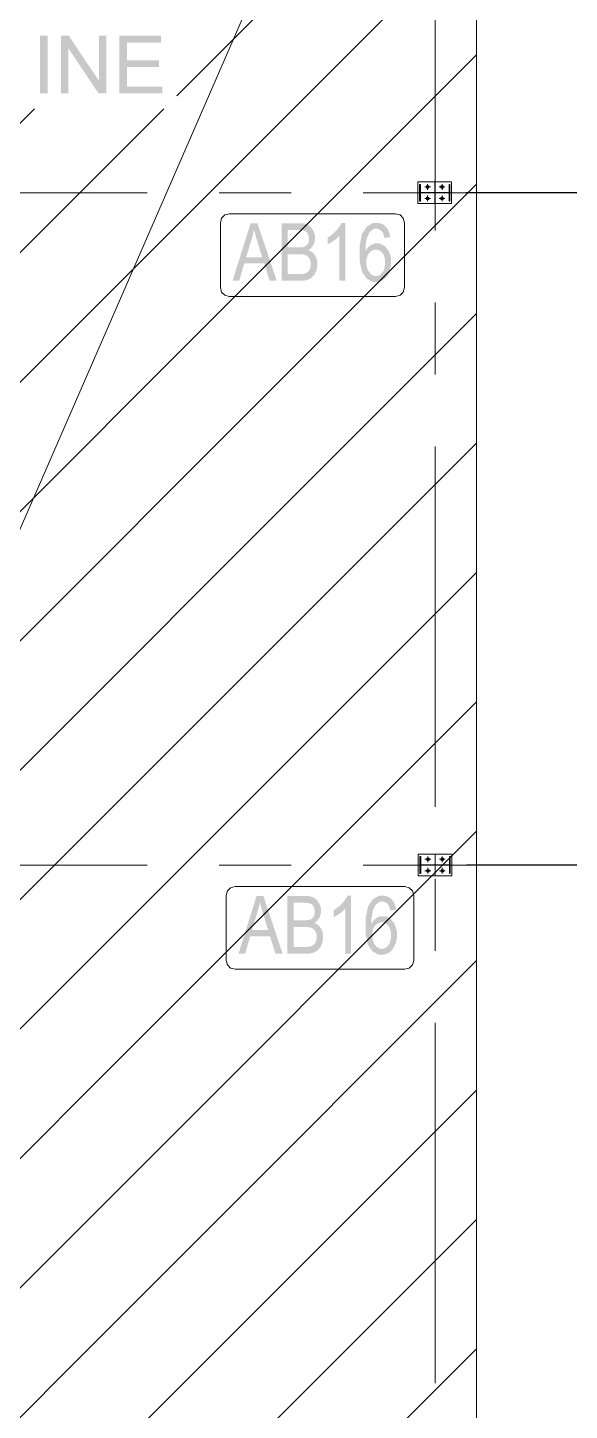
# Model space of a CAD drawing. Header units: millimetres. Extents: x 51.5 to 74.8, y 0.8 to 17.2.
# Drawn here: x 59.454 to 60.191, y 13.123 to 15.006 of the extents above; entities that cross this region are included whole.
import ezdxf

# ---------------------------------------------------------------- set-up
doc = ezdxf.new("R2010")
doc.units = ezdxf.units.MM
doc.layers.add('PDF_Geomertry', color=7, linetype='Continuous')
doc.layers.add('PDF_Solid Fills', color=7, linetype='Continuous')

msp = doc.modelspace()

# ---------------------------------------------------------------- hatches: boundary and pattern name
at = {"layer": 'PDF_Solid Fills', "transparency": 33554559}
for points in [[(59.4991, 14.9161), (59.4991, 14.9947), (59.5097, 14.9947), (59.5509, 14.933), (59.5509, 14.9947), (59.5608, 14.9947), (59.5608, 14.9161), (59.5502, 14.9161), (59.509, 14.9777), (59.509, 14.9161)], [(59.5786, 14.9161), (59.5786, 14.9947), (59.6352, 14.9947), (59.6352, 14.9854), (59.5888, 14.9854), (59.5888, 14.9613), (59.6323, 14.9613), (59.6323, 14.952), (59.5888, 14.952), (59.5888, 14.9254), (59.637, 14.9254), (59.637, 14.9161)], [(59.8861, 14.6609), (59.8782, 14.6609), (59.8782, 14.7223), (59.8768, 14.7206), (59.8732, 14.7174), (59.8708, 14.7158), (59.8686, 14.7141), (59.8643, 14.7116), (59.8623, 14.7106), (59.8623, 14.7201), (59.8657, 14.7219), (59.8713, 14.7265), (59.8738, 14.7291), (59.8763, 14.7319), (59.88, 14.7372), (59.8809, 14.7397), (59.8861, 14.7397)], [(59.8941, 13.7445), (59.8862, 13.7445), (59.8862, 13.8059), (59.8848, 13.8044), (59.8811, 13.8011), (59.8788, 13.7994), (59.8765, 13.7977), (59.8723, 13.7952), (59.8704, 13.7944), (59.8704, 13.8037), (59.8736, 13.8056), (59.8794, 13.8102), (59.8819, 13.8129), (59.8844, 13.8156), (59.8879, 13.8208), (59.889, 13.8234), (59.8941, 13.8234)]]:
    msp.add_hatch(color=256, dxfattribs=at).paths.add_polyline_path(points)
h = msp.add_hatch(color=256, dxfattribs=at)
h.paths.add_polyline_path([(59.7327, 14.6609), (59.7573, 14.7394), (59.7666, 14.7394), (59.793, 14.6609), (59.7832, 14.6609), (59.7758, 14.6847), (59.7487, 14.6847), (59.7418, 14.6609)])
h.paths.add_polyline_path([(59.7512, 14.6931), (59.773, 14.6931), (59.7663, 14.7148), (59.7648, 14.7198), (59.7626, 14.728), (59.7618, 14.7312), (59.7612, 14.7273), (59.7594, 14.7198), (59.7583, 14.7162)])
h = msp.add_hatch(color=256, dxfattribs=at)
h.paths.add_polyline_path([(59.7994, 14.6609), (59.7994, 14.7394), (59.8236, 14.7394), (59.8273, 14.7394), (59.833, 14.7383), (59.8352, 14.7372), (59.8373, 14.7359), (59.8409, 14.7324), (59.8422, 14.7299), (59.8436, 14.7276), (59.845, 14.7223), (59.845, 14.7194), (59.845, 14.7166), (59.8438, 14.7118), (59.8426, 14.7097), (59.8415, 14.7074), (59.8382, 14.704), (59.8359, 14.7026), (59.8387, 14.7016), (59.8432, 14.6981), (59.8448, 14.6958), (59.8463, 14.6933), (59.848, 14.6872), (59.848, 14.6837), (59.848, 14.6801), (59.8465, 14.6738), (59.8451, 14.6712), (59.8436, 14.6684), (59.8397, 14.6645), (59.8373, 14.6633), (59.8348, 14.6622), (59.8282, 14.6609), (59.8238, 14.6609)])
h.paths.add_polyline_path([(59.8079, 14.6702), (59.824, 14.6702), (59.8266, 14.6702), (59.8305, 14.6706), (59.8318, 14.6711), (59.8336, 14.6718), (59.8363, 14.6741), (59.8373, 14.6756), (59.8383, 14.6773), (59.8393, 14.6813), (59.8393, 14.6837), (59.8393, 14.6859), (59.8383, 14.6897), (59.8375, 14.6912), (59.8365, 14.6927), (59.834, 14.6949), (59.8325, 14.6956), (59.8309, 14.6963), (59.8261, 14.6972), (59.8229, 14.6972), (59.8079, 14.6972)])
h.paths.add_polyline_path([(59.8079, 14.7063), (59.8219, 14.7063), (59.8245, 14.7063), (59.8284, 14.7068), (59.8297, 14.7072), (59.8313, 14.7077), (59.8338, 14.7095), (59.8348, 14.7109), (59.8357, 14.7122), (59.8366, 14.7158), (59.8366, 14.7181), (59.8366, 14.7202), (59.8358, 14.7237), (59.835, 14.7251), (59.8341, 14.7266), (59.8319, 14.7286), (59.8307, 14.729), (59.8293, 14.7295), (59.8244, 14.7301), (59.8208, 14.7301), (59.8079, 14.7301)])
h = msp.add_hatch(color=256, dxfattribs=at)
h.paths.add_polyline_path([(59.9473, 14.7202), (59.9394, 14.7194), (59.9388, 14.7224), (59.9372, 14.7268), (59.9361, 14.728), (59.9345, 14.7299), (59.9308, 14.7318), (59.9286, 14.7318), (59.9251, 14.7318), (59.9195, 14.7274), (59.9175, 14.7231), (59.9157, 14.7195), (59.9138, 14.7086), (59.9138, 14.7013), (59.9152, 14.704), (59.9186, 14.7079), (59.9207, 14.7091), (59.9227, 14.7105), (59.927, 14.7118), (59.9294, 14.7118), (59.9333, 14.7118), (59.94, 14.7083), (59.9427, 14.7048), (59.9457, 14.7013), (59.9484, 14.6922), (59.9484, 14.6863), (59.9484, 14.6824), (59.947, 14.6752), (59.9457, 14.672), (59.9441, 14.6688), (59.9405, 14.6641), (59.9383, 14.6626), (59.9359, 14.6611), (59.9311, 14.6595), (59.9283, 14.6595), (59.9234, 14.6595), (59.9154, 14.664), (59.9123, 14.6683), (59.9091, 14.6727), (59.9059, 14.6873), (59.9059, 14.6976), (59.9059, 14.709), (59.9091, 14.7252), (59.9125, 14.7301), (59.9157, 14.7348), (59.924, 14.7397), (59.929, 14.7397), (59.9326, 14.7397), (59.9388, 14.7372), (59.9412, 14.7347), (59.9437, 14.7322), (59.9468, 14.7249)])
h.paths.add_polyline_path([(59.9151, 14.6863), (59.9151, 14.682), (59.917, 14.6752), (59.9191, 14.6726), (59.9211, 14.6701), (59.9258, 14.6674), (59.9284, 14.6674), (59.9307, 14.6674), (59.9348, 14.6699), (59.9368, 14.6723), (59.9386, 14.6748), (59.9404, 14.6815), (59.9404, 14.6858), (59.9404, 14.6899), (59.9386, 14.6965), (59.9368, 14.6987), (59.935, 14.7011), (59.9305, 14.7033), (59.9279, 14.7033), (59.9252, 14.7033), (59.9208, 14.7011), (59.9188, 14.6987), (59.917, 14.6965), (59.9151, 14.6902)])
h = msp.add_hatch(color=256, dxfattribs=at)
h.paths.add_polyline_path([(59.7408, 13.7445), (59.7654, 13.8231), (59.7747, 13.8231), (59.8009, 13.7445), (59.7912, 13.7445), (59.7837, 13.7683), (59.7568, 13.7683), (59.7498, 13.7445)])
h.paths.add_polyline_path([(59.7591, 13.7768), (59.7811, 13.7768), (59.7744, 13.7986), (59.7729, 13.8036), (59.7705, 13.8118), (59.7698, 13.8148), (59.7693, 13.8111), (59.7675, 13.8036), (59.7663, 13.7998)])
h = msp.add_hatch(color=256, dxfattribs=at)
h.paths.add_polyline_path([(59.8075, 13.7445), (59.8075, 13.8231), (59.8316, 13.8231), (59.8352, 13.8231), (59.8411, 13.8219), (59.8433, 13.8208), (59.8454, 13.8197), (59.8488, 13.8161), (59.8502, 13.8137), (59.8516, 13.8113), (59.853, 13.8059), (59.853, 13.803), (59.853, 13.8004), (59.8518, 13.7955), (59.8507, 13.7933), (59.8494, 13.7912), (59.8462, 13.7877), (59.844, 13.7863), (59.8468, 13.7854), (59.8512, 13.7819), (59.8527, 13.7794), (59.8544, 13.777), (59.8559, 13.7709), (59.8559, 13.7673), (59.8559, 13.7638), (59.8545, 13.7576), (59.853, 13.7548), (59.8516, 13.7522), (59.8477, 13.7483), (59.8452, 13.747), (59.8429, 13.7458), (59.8362, 13.7445), (59.8319, 13.7445)])
h.paths.add_polyline_path([(59.8159, 13.7538), (59.8319, 13.7538), (59.8347, 13.7538), (59.8386, 13.7544), (59.8398, 13.7548), (59.8416, 13.7555), (59.8444, 13.7579), (59.8454, 13.7594), (59.8463, 13.7611), (59.8473, 13.7649), (59.8473, 13.7674), (59.8473, 13.7697), (59.8463, 13.7734), (59.8454, 13.7749), (59.8445, 13.7765), (59.842, 13.7787), (59.8405, 13.7794), (59.839, 13.7801), (59.8341, 13.7808), (59.8308, 13.7808), (59.8159, 13.7808)])
h.paths.add_polyline_path([(59.8159, 13.7901), (59.8298, 13.7901), (59.8326, 13.7901), (59.8365, 13.7905), (59.8377, 13.7908), (59.8394, 13.7913), (59.8419, 13.7933), (59.8427, 13.7947), (59.8437, 13.7959), (59.8445, 13.7995), (59.8445, 13.8018), (59.8445, 13.804), (59.8438, 13.8074), (59.843, 13.8088), (59.8422, 13.8102), (59.84, 13.8122), (59.8386, 13.8127), (59.8373, 13.8133), (59.8323, 13.8138), (59.8288, 13.8138), (59.8159, 13.8138)])
h = msp.add_hatch(color=256, dxfattribs=at)
h.paths.add_polyline_path([(59.9552, 13.804), (59.9475, 13.8031), (59.9469, 13.8062), (59.9452, 13.8105), (59.9441, 13.8118), (59.9426, 13.8136), (59.9387, 13.8155), (59.9365, 13.8155), (59.9332, 13.8155), (59.9276, 13.8112), (59.9255, 13.8069), (59.9237, 13.8033), (59.9219, 13.7923), (59.9219, 13.7851), (59.9232, 13.7877), (59.9266, 13.7915), (59.9287, 13.7929), (59.9308, 13.7943), (59.9351, 13.7955), (59.9375, 13.7955), (59.9412, 13.7955), (59.9479, 13.792), (59.9508, 13.7886), (59.9536, 13.7851), (59.9565, 13.7758), (59.9565, 13.7701), (59.9565, 13.7661), (59.9551, 13.759), (59.9536, 13.7558), (59.9522, 13.7526), (59.9486, 13.7479), (59.9462, 13.7463), (59.944, 13.7448), (59.9391, 13.7433), (59.9363, 13.7433), (59.9315, 13.7433), (59.9234, 13.7476), (59.9202, 13.752), (59.9172, 13.7565), (59.914, 13.7711), (59.914, 13.7813), (59.914, 13.7927), (59.9172, 13.8088), (59.9204, 13.8137), (59.9237, 13.8186), (59.9319, 13.8234), (59.937, 13.8234), (59.9407, 13.8234), (59.9468, 13.8209), (59.9493, 13.8184), (59.9518, 13.8159), (59.9548, 13.8087)])
h.paths.add_polyline_path([(59.9232, 13.7701), (59.9232, 13.7658), (59.9251, 13.759), (59.927, 13.7563), (59.9291, 13.7538), (59.9337, 13.7512), (59.9363, 13.7512), (59.9387, 13.7512), (59.9429, 13.7537), (59.9447, 13.7561), (59.9466, 13.7586), (59.9484, 13.7652), (59.9484, 13.7694), (59.9484, 13.7737), (59.9466, 13.7801), (59.9448, 13.7824), (59.9429, 13.7847), (59.9384, 13.787), (59.9359, 13.787), (59.9333, 13.787), (59.9288, 13.7847), (59.9269, 13.7824), (59.925, 13.7801), (59.9232, 13.774)])

# ---------------------------------------------------------------- linework, layer by layer
at = {"layer": 'PDF_Geomertry', "lineweight": 0}
for points in [[(57.5561, 11.1183), (58.0466, 11.1183), (60.0651, 15.7504), (60.0651, 15.7504)], [(59.657, 14.913), (60.0651, 15.3211)], [(60.0086, 14.7295), (60.0086, 15.2201)], [(58.0466, 13.1263), (60.0651, 15.1448)], [(58.0466, 12.9501), (60.0651, 14.9687)], [(58.0466, 13.3026), (59.6393, 14.8952)], [(58.0466, 13.4787), (59.463, 14.8952)], [(58.2225, 12.9497), (60.0651, 14.7924)], [(59.9945, 14.7887), (60.0022, 14.7887)], [(59.9984, 14.7849), (59.9984, 14.7926)], [(60.0082, 14.7956), (60.0082, 14.7662)], [(60.018, 14.7849), (60.018, 14.7926)], [(59.6163, 14.7809), (59.1258, 14.7809)], [(59.8126, 14.7809), (59.7144, 14.7809)], [(60.4012, 14.7809), (59.9107, 14.7809)], [(59.9852, 14.7809), (60.0311, 14.7809)], [(59.9945, 14.773), (60.0022, 14.773)], [(59.9984, 14.7693), (59.9984, 14.7769)], [(58.3987, 12.9497), (60.0651, 14.6162)], [(60.0086, 14.5333), (60.0086, 14.6313)], [(58.5748, 12.9497), (60.0651, 14.4399)], [(60.0086, 13.9447), (60.0086, 14.4352)], [(58.7511, 12.9497), (60.0651, 14.2638)], [(58.9273, 12.9497), (60.0651, 14.0876)], [(59.1036, 12.9497), (60.0651, 13.9113)], [(60.0086, 13.8799), (60.0086, 13.8505)], [(59.6163, 13.8652), (59.1258, 13.8652)], [(59.8126, 13.8652), (59.7144, 13.8652)], [(60.4012, 13.8652), (59.9107, 13.8652)], [(59.9857, 13.8652), (60.0315, 13.8652)], [(59.9948, 13.8731), (60.0026, 13.8731)], [(59.9987, 13.8693), (59.9987, 13.877)], [(59.9987, 13.8536), (59.9987, 13.8613)], [(60.0184, 13.8693), (60.0184, 13.877)], [(59.9948, 13.8574), (60.0026, 13.8574)], [(60.0086, 13.7484), (60.0086, 13.8465)], [(59.2798, 12.9497), (60.0651, 13.7351)], [(60.0086, 13.1598), (60.0086, 13.6504)], [(59.4559, 12.9497), (60.0651, 13.5588)], [(59.6322, 12.9497), (60.0651, 13.3827)], [(59.8084, 12.9497), (60.0651, 13.2065)]]:
    msp.add_lwpolyline(points, dxfattribs=at)
for points in [[(58.0466, 12.9497), (60.0651, 12.9497), (60.0651, 15.7504), (58.0466, 15.7504), (58.0466, 12.9497)], [(60.0651, 15.7504), (58.0466, 15.7504), (58.0466, 11.1183), (60.0651, 11.1183), (60.0651, 15.7504)], [(60.0311, 14.7956), (59.9852, 14.7956), (59.9852, 14.7662), (60.0311, 14.7662)], [(59.9875, 14.7923), (59.9875, 14.7695), (59.9886, 14.7695), (59.9886, 14.7923), (59.9875, 14.7923)], [(60.0141, 14.7887), (60.0219, 14.7887)], [(60.0288, 14.7923), (60.0288, 14.7695), (60.0277, 14.7695), (60.0277, 14.7923), (60.0288, 14.7923)], [(59.9886, 14.7812), (59.9886, 14.7806), (60.0277, 14.7806), (60.0277, 14.7812), (59.9886, 14.7812)], [(60.0141, 14.773), (60.0219, 14.773)], [(60.018, 14.7769), (60.018, 14.7693)], [(60.0313, 14.7812), (60.0313, 14.7812)], [(60.8229, 14.7812), (60.0509, 14.7812)], [(59.7282, 14.7522), (59.9548, 14.7522), (59.9608, 14.7506), (59.9652, 14.7462), (59.9669, 14.7401), (59.9669, 14.6516), (59.9652, 14.6456), (59.9608, 14.6412), (59.9548, 14.6397), (59.7282, 14.6397), (59.7222, 14.6412), (59.7177, 14.6456), (59.7161, 14.6516), (59.7161, 14.7401), (59.7177, 14.7462), (59.7222, 14.7506), (59.7282, 14.7522)], [(60.0315, 13.8799), (59.9857, 13.8799), (59.9857, 13.8505), (60.0315, 13.8505)], [(59.9879, 13.8768), (59.9879, 13.8538), (59.989, 13.8538), (59.989, 13.8768), (59.9879, 13.8768)], [(59.989, 13.8656), (59.989, 13.8649), (60.0282, 13.8649), (60.0282, 13.8656), (59.989, 13.8656)], [(60.0145, 13.8731), (60.0223, 13.8731)], [(60.0184, 13.8613), (60.0184, 13.8536)], [(60.0293, 13.8768), (60.0293, 13.8538), (60.0282, 13.8538), (60.0282, 13.8768), (60.0293, 13.8768)], [(60.0318, 13.8655), (60.0318, 13.8655)], [(60.8229, 13.8655), (60.0513, 13.8655)], [(60.0145, 13.8574), (60.0223, 13.8574)], [(59.7362, 13.8359), (59.9673, 13.8359), (59.9734, 13.8343), (59.9777, 13.8299), (59.9794, 13.8238), (59.9794, 13.7354), (59.9777, 13.7294), (59.9734, 13.7249), (59.9673, 13.7233), (59.7362, 13.7233), (59.7301, 13.7249), (59.7258, 13.7294), (59.7241, 13.7354), (59.7241, 13.8238), (59.7258, 13.8299), (59.7301, 13.8343), (59.7362, 13.8359)]]:
    msp.add_lwpolyline(points, close=True, dxfattribs=at)
for centre in [(60.0184, 13.8731), (60.0184, 13.8574)]:
    msp.add_circle(centre, 0.00194, dxfattribs=at)
for points in [[(60.0004, 14.7887), (60.0004, 14.7898), (59.9994, 14.7908), (59.9984, 14.7908), (59.9973, 14.7908), (59.9963, 14.7898), (59.9963, 14.7887), (59.9963, 14.7877), (59.9973, 14.7868), (59.9984, 14.7868), (59.9994, 14.7868), (60.0004, 14.7877), (60.0004, 14.7887)], [(60.02, 14.7887), (60.02, 14.7898), (60.0191, 14.7908), (60.018, 14.7908), (60.0169, 14.7908), (60.0161, 14.7898), (60.0161, 14.7887), (60.0161, 14.7877), (60.0169, 14.7868), (60.018, 14.7868), (60.0191, 14.7868), (60.02, 14.7877), (60.02, 14.7887)], [(60.0004, 14.773), (60.0004, 14.7741), (59.9994, 14.7751), (59.9984, 14.7751), (59.9973, 14.7751), (59.9963, 14.7741), (59.9963, 14.773), (59.9963, 14.772), (59.9973, 14.7711), (59.9984, 14.7711), (59.9994, 14.7711), (60.0004, 14.772), (60.0004, 14.773)], [(60.02, 14.773), (60.02, 14.7741), (60.0191, 14.7751), (60.018, 14.7751), (60.0169, 14.7751), (60.0161, 14.7741), (60.0161, 14.773), (60.0161, 14.772), (60.0169, 14.7711), (60.018, 14.7711), (60.0191, 14.7711), (60.02, 14.772), (60.02, 14.773)], [(60.0008, 13.8731), (60.0008, 13.8741), (59.9998, 13.8751), (59.9987, 13.8751), (59.9977, 13.8751), (59.9968, 13.8741), (59.9968, 13.8731), (59.9968, 13.872), (59.9977, 13.8712), (59.9987, 13.8712), (59.9998, 13.8712), (60.0008, 13.872), (60.0008, 13.8731)], [(60.0008, 13.8574), (60.0008, 13.8584), (59.9998, 13.8594), (59.9987, 13.8594), (59.9977, 13.8594), (59.9968, 13.8584), (59.9968, 13.8574), (59.9968, 13.8563), (59.9977, 13.8555), (59.9987, 13.8555), (59.9998, 13.8555), (60.0008, 13.8563), (60.0008, 13.8574)]]:
    msp.add_open_spline(points, degree=3, knots=[0, 0, 0, 0, 1, 1, 1, 2, 2, 2, 3, 3, 3, 4, 4, 4, 4], dxfattribs=at)
at = {"layer": 'PDF_Solid Fills', "transparency": 33554559}
msp.add_solid([(59.4705, 14.9161), (59.4705, 14.9947), (59.4809, 14.9161), (59.4809, 14.9947)], dxfattribs=at)

doc.saveas('drawing.dxf')
